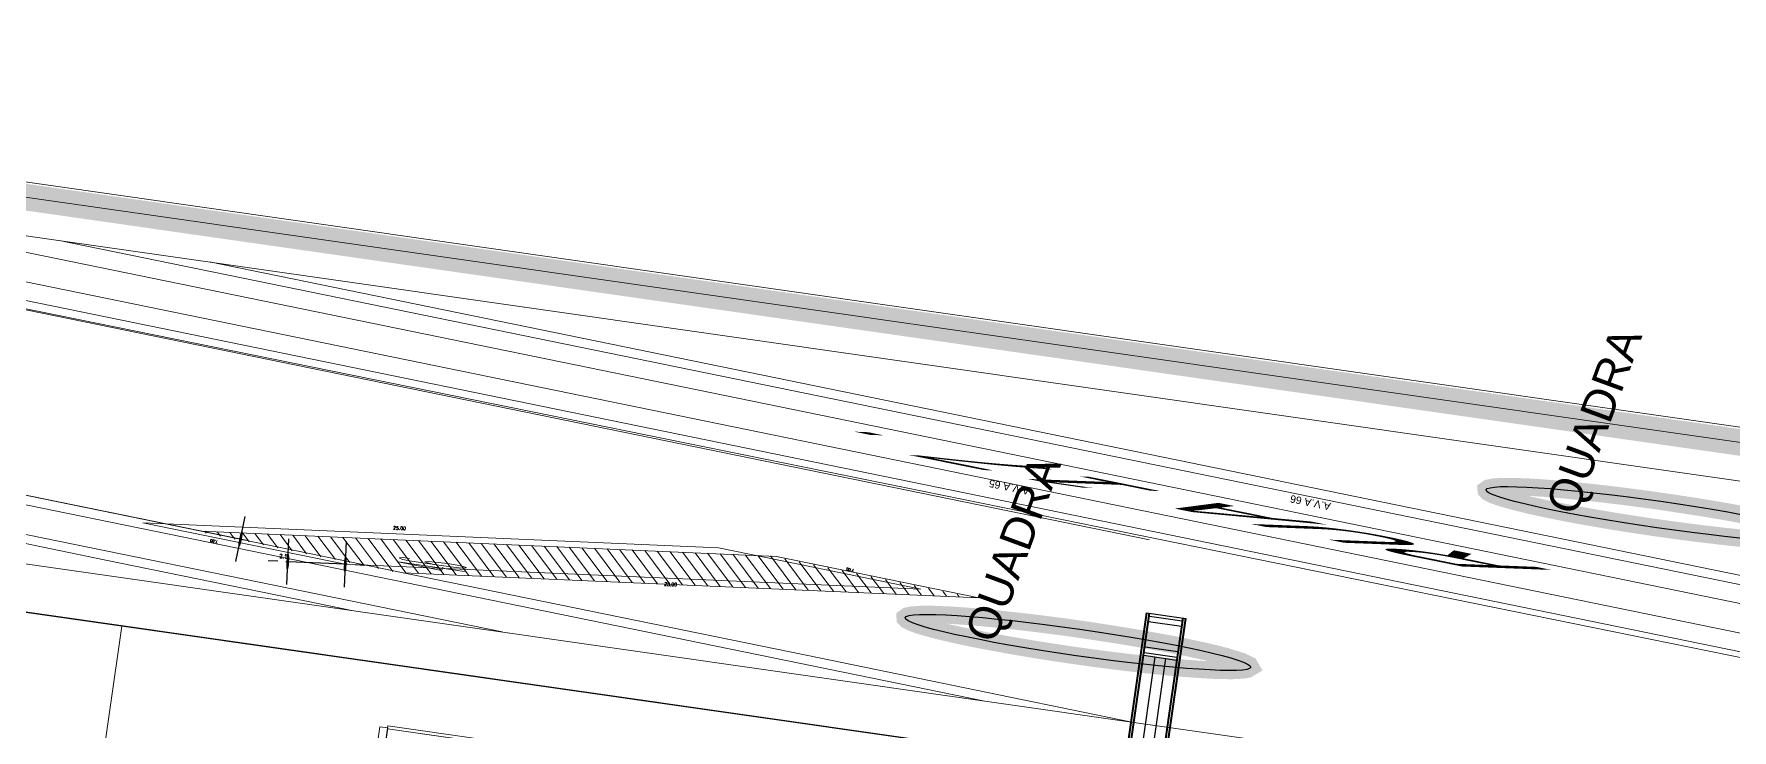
# Model space of a CAD drawing. Header units: millimetres. Extents: x -361192058 to 101130107379, y -14071650034 to 19218552450.
# Drawn here: x -135031 to -134650.8, y 42724.9 to 42880.7 of the extents above; entities that cross this region are included whole.
import ezdxf
from ezdxf.enums import TextEntityAlignment as Align

# ---------------------------------------------------------------- set-up
doc = ezdxf.new("R2010")
doc.units = ezdxf.units.MM
doc.header["$LTSCALE"] = 0.5
doc.linetypes.add('CONTINUO', pattern=[0])
for name, color, linetype in [('02', 2, 'Continuous'), ('Bra-Rua Calçadas', 1, 'Continuous'), ('Calçada', 1, 'Continuous'), ('Cota', 8, 'Continuous'), ('COTAS', 7, 'Continuous'), ('DIVERSOS', 4, 'Continuous'), ('GR_PENA_FINA', 7, 'Continuous'), ('Lotes', 2, 'Continuous'), ('MOBIL-I', 251, 'Continuous'), ('Nomes de Ruas', 3, 'Continuous'), ('Numero de lotes', 5, 'Continuous'), ('númeraçãoquadras', 4, 'Continuous'), ('PISO', 8, 'Continuous'), ('TXT A.VERDES', 7, 'Continuous'), ('V5', 4, 'Continuous'), ('Área Verde Alameda etc.', 92, 'Continuous')]:
    doc.layers.add(name, color=color, linetype=linetype)
doc.styles.add('arcad1', font='romans.shx')
doc.styles.add('ARIAL', font='arial.ttf', dxfattribs={"height": 0.25})
doc.styles.add('ROMANS', font='romans', dxfattribs={"height": 0.1})
doc.styles.get("Standard").update_dxf_attribs({"font": 'txt.shx', "height": 0.12})
doc.styles.add('STYLE1', font='sanss___.ttf')
doc.dimstyles.new('BOLA100', dxfattribs={"dimscale": 0, "dimtxt": 1.9, "dimasz": 0.18, "dimexe": 0.18, "dimexo": 0.063, "dimgap": 0, "dimtad": 1, "dimzin": 4, "dimdsep": 46, "dimtxsty": 'ROMANS', "dimcen": 0.09, "dimse1": 1, "dimse2": 1, "dimsd1": 1, "dimsd2": 1, "dimclrt": 256, "dimaunit": 1, "dimadec": 4, "dimazin": 0, "dimtfac": 1.2, "dimtix": 1, "dimtmove": 2, "dimatfit": 3, "dimfxl": 0, "dimtvp": 2, "dimtolj": 1, "dimtzin": 4, "dimarcsym": 0})
doc.dimstyles.new('ESCALA50', dxfattribs={"dimtxt": 0.1, "dimasz": 0.06, "dimexe": 0.18, "dimexo": 0.06, "dimgap": 0.1, "dimtad": 1, "dimzin": 4, "dimdsep": 46, "dimtxsty": 'Standard', "dimblk1": 'BOLA', "dimblk2": 'BOLA', "dimsah": 1, "dimcen": -0.06, "dimse1": 1, "dimse2": 1, "dimclrd": 7, "dimclrt": 3, "dimadec": 0, "dimazin": 0, "dimtfac": 1, "dimtix": 1, "dimtmove": 0, "dimatfit": 3, "dimldrblk": 'BOLA', "dimfxl": 0, "dimtolj": 1, "dimtzin": 4, "dimarcsym": 0})

# ---------------------------------------------------------------- blocks, each defined once
blk = doc.blocks.new('NUM_quadra')
at = {"color": 6, "const_width": 0.02}
blk.add_lwpolyline([(-0.0133520432061038, 0.1995538096409646), (-0.03396137207856104, 0.197095472313652), (-0.0578817124285985, 0.1914411329007772), (-0.07790545024554181, 0.1842029880920486), (-0.0980839678893761, 0.1742972611462264), (-0.1207629871017981, 0.1594249069193736), (-0.1377379490426744, 0.1450112319564166), (-0.1520556984439002, 0.1299194541657934), (-0.1625180437624446, 0.1165670856272393), (-0.1764344977441241, 0.09418528550563855), (-0.1852438537613963, 0.07539704665055813), (-0.1940684209960429, 0.04834716095183544), (-0.1985176143253418, 0.02430548914494118), (-0.2, 2.449293598294707e-17), (-0.1977479207858246, -0.02992924698156066), (-0.1921041628016216, -0.05564162681201971), (-0.1838936225002688, -0.07863291679524947), (-0.1712831141684111, -0.1032574200760946), (-0.1545538230998021, -0.126937448238237), (-0.1388948904680539, -0.143903472514972), (-0.1218702926523065, -0.1585800484576833), (-0.1045798103362554, -0.1704789232428245), (-0.08309400008057272, -0.1819213762882465), (-0.05305444697320133, -0.1928347107145593), (-0.03024527360995229, -0.1976998316242559), (-3.673940397442059e-17, -0.2), (0.03093315800827364, -0.1975933696651666), (0.06772550614199915, -0.1881841008635162), (0.1069104891608479, -0.1690270608730692), (0.1240420910364873, -0.1568870920480579), (0.1407237443089076, -0.1421155437933556), (0.1613804970022024, -0.118136934052489), (0.1736687274357323, -0.09919260612995974), (0.1869657857282061, -0.0710196801389201), (0.1962420223455323, -0.03858845249210724), (0.2, 0), (0.1989460999390915, 0.02050486086334195), (0.1943382022861565, 0.04725106487884616), (0.1870936531840374, 0.07068214016462095), (0.1741307933804454, 0.09837919900414235), (0.1635485483198982, 0.1151167769808291), (0.147166134549038, 0.1354331157505226), (0.1285083774114599, 0.1532501123493023), (0.1062576314788641, 0.1694382358043837), (0.07819320380287934, 0.1840810225934259), (0.05327206202334694, 0.1927747063485785), (0.02666753040880443, 0.1982141337591634), (1.224646799147353e-17, 0.2)], close=True, dxfattribs=at)
blk.add_circle((0, 0), 0.2)
at = {"color": 3, "insert": (-0.1114319926046001, 0.1285282569724242), "char_height": 0.038, "width": 0.2663, "attachment_point": 1, "style": 'STYLE1'}
blk.add_mtext('\\fArial|b0|i0|c0|p34;QUADRA', dxfattribs=at)
at = {"color": 3, "style": 'STYLE1'}
blk.add_attdef('00', text='', height=0.13, dxfattribs=at).set_placement((-2.886579864025407e-15, -0.1334628551621867), align=Align.CENTER)
blk = doc.blocks.new('*D1188')
at = {"layer": 'Defpoints', "color": 0, "transparency": 16777216}
for p in [(4436.645680430685, 2431.936956838752), (4436.72171137588, 2431.877754673346), (4436.116801391862, 2431.100893260541)]:
    blk.add_point(p, dxfattribs=at)
at = {"layer": 'Cota', "lineweight": 18, "transparency": 16777216, "insert": (4436.322136767368, 2431.602826503713), "char_height": 0.1, "attachment_point": 5, "rotation": 52.09357716322173, "style": 'ROMANS'}
blk.add_mtext('\\A1;7.00', dxfattribs=at)
blk = doc.blocks.new('*D1189')
at = {"layer": 'Defpoints', "color": 0, "transparency": 16777216}
for p in [(4437.075760451979, 2432.287317503054), (4439.850265498239, 2430.12692470284), (4439.594174911726, 2429.798037926222)]:
    blk.add_point(p, dxfattribs=at)
at = {"layer": 'Cota', "lineweight": 18, "transparency": 16777216, "insert": (4438.237641071422, 2430.917685087536), "char_height": 0.1, "attachment_point": 5, "rotation": 322.0935771647059, "style": 'ROMANS'}
blk.add_mtext('\\A1;25.00', dxfattribs=at)
blk = doc.blocks.new('*D1190')
at = {"layer": 'Defpoints', "color": 0, "transparency": 16777216}
for p in [(4436.234251478932, 2431.245730889651), (4439.008756525192, 2429.085338089439), (4438.752665938679, 2428.756451312818)]:
    blk.add_point(p, dxfattribs=at)
at = {"layer": 'Cota', "lineweight": 18, "transparency": 16777216, "insert": (4437.396132098374, 2429.876098474132), "char_height": 0.1, "attachment_point": 5, "rotation": 322.0935771647059, "style": 'ROMANS'}
blk.add_mtext('\\A1;25.00', dxfattribs=at)
blk = doc.blocks.new('*D1191')
at = {"layer": 'Defpoints', "color": 0, "transparency": 16777216}
for p in [(4439.670517948351, 2429.548171971544), (4439.746548893545, 2429.48896980614), (4439.141638909526, 2428.712108393333)]:
    blk.add_point(p, dxfattribs=at)
at = {"layer": 'Cota', "lineweight": 18, "transparency": 16777216, "insert": (4439.346974285031, 2429.214041636504), "char_height": 0.1, "attachment_point": 5, "rotation": 52.0935771632204, "style": 'ROMANS'}
blk.add_mtext('\\A1;7.00', dxfattribs=at)
blk = doc.blocks.new('BOLA')
for p, q in [((0, -1.43528948173695), (0, 1.435289481736959)), ((-1.435289481736952, 0), (1.435289481736952, 0))]:
    blk.add_line(p, q)
blk.add_circle((0, 3.552713678800501e-15), 0.452092417603822)
blk = doc.blocks.new('*D1192')
at = {"layer": '02', "color": 7, "lineweight": -2, "transparency": 16777216}
for p, q in [((4435.792009974522, 2431.353794960164), (4435.744669061392, 2431.390657379292)), ((4436.116801392031, 2431.100893261199), (4435.839350887652, 2431.316932541036)), ((4436.164142305161, 2431.064030842071), (4436.211483218292, 2431.027168422943))]:
    blk.add_line(p, q, dxfattribs=at)
at = {"layer": 'Defpoints', "color": 0, "transparency": 16777216}
for p in [(4435.947384898876, 2431.45567624971, -12.96344213336095), (4435.839350887652, 2431.316932541036), (4436.224835403254, 2431.239636969872, -12.96344213336095)]:
    blk.add_point(p, dxfattribs=at)
at = {"layer": '02', "color": 7, "lineweight": -2, "transparency": 16777216, "xscale": 0.06, "yscale": 0.06, "zscale": 0.06}
for p, rotation in [((4435.839350887652, 2431.316932541036), 322.0935771746153), ((4436.116801392031, 2431.100893261199), 142.0935771746153)]:
    blk.add_blockref('BOLA', p, dxfattribs=dict(at, rotation=rotation))
at = {"layer": '02', "color": 3, "lineweight": 18, "transparency": 16777216, "insert": (4436.076375924182, 2431.335155336133), "char_height": 0.12, "attachment_point": 5, "rotation": 322.09357717461535}
blk.add_mtext('\\A1;2.5', dxfattribs=at)
blk = doc.blocks.new('s1')
for p, q in [((0.7674364706324468, 1.48958902927825), (0.7674364706322194, 2.098776529278439)), ((0.7674364706322194, 2.098776529278439), (2.70721772063257, 2.098776529278439)), ((0.9277489706321376, 1.414776529278242), (0.9277489706321376, 2.098776529278439)), ((2.546905220632425, 2.098776529278894), (2.54690522063288, 1.414776529278697)), ((2.70721772063257, 2.098776529278439), (2.707217720632798, 1.489589029279159)), ((0.9277489706321376, 1.938464029278293), (2.546905220632425, 1.938464029278293)), ((1.467467720632385, 1.938464029278293), (1.467467720632385, 1.414776529278242)), ((2.007186470632632, 1.938464029278293), (2.007186470632632, 1.414776529278242)), ((0.9277489706321376, 1.48958902927825), (0.7674364706324468, 1.48958902927825)), ((2.707217720632798, 1.489589029279159), (2.54690522063288, 1.489589029279159)), ((2.54690522063288, 1.414776529278242), (0.9277489706321376, 1.414776529278242))]:
    blk.add_line(p, q)
at = {"layer": 'PISO'}
for p, q in [((0.7781239706325778, 1.48958902927825), (0.7781239706325778, 2.098776529278439)), ((0.799498970632385, 1.48958902927825), (0.799498970632385, 2.098776529278439)), ((0.8956864706326542, 1.48958902927825), (0.8956864706321994, 2.098776529278439)), ((0.9170614706324614, 1.48958902927825), (0.9170614706324614, 2.098776529278439)), ((0.9277489706321376, 2.088089029278308), (2.546905220632425, 2.088089029278308)), ((0.9277489706321376, 2.066714029278501), (2.546905220632425, 2.066714029278501)), ((2.557592720632556, 2.098776529278894), (2.557592720632556, 1.489589029279159)), ((2.578967720632363, 2.098776529278894), (2.578967720632363, 1.489589029279159)), ((2.675155220632632, 2.098776529278894), (2.675155220632632, 1.489589029279159)), ((2.69653022063244, 2.098776529278894), (2.69653022063244, 1.489589029279159)), ((0.9277489706321376, 1.970526529278231), (2.546905220632425, 1.970526529277777)), ((0.9277489706321376, 1.94915152927797), (2.546905220632425, 1.949151529278424))]:
    blk.add_line(p, q, dxfattribs=at)
blk = doc.blocks.new('APROVADO QUADRA 21.2 MBVII')
at = {"layer": '02', "lineweight": 18}
h = blk.add_hatch(dxfattribs=at)
h.set_pattern_fill('ANSI31', color=0, scale=0.15)
h.set_pattern_definition([(45, (-13.72071976855477, 193.9035616179476), (-0.3367596045400932, 0.3367596045400932), [])])
h.paths.add_polyline_path([(4436.084731166194, 2430.901897769265), (4436.689641150007, 2431.678759181809), (4439.46414619695, 2429.518366382472), (4438.859236212741, 2428.741504968822)])
at = {"layer": '02', "color": 7, "lineweight": 18}
blk.add_line((4436.596544455815, 2431.483738411965), (4442.853945846852, 2439.708549610313, -12.96344213336095), dxfattribs=at)
at = {"layer": '02', "color": 2, "lineweight": 18}
for p, q in [((4448.481813002963, 2435.326361262883, -12.96344213336095), (4439.812535132272, 2423.945437805717)), ((4442.86479172184, 2428.112648141275, -12.96344213336095), (4448.481813002963, 2435.326361262883, -12.96344213336095))]:
    blk.add_line(p, q, dxfattribs=at)
at = {"layer": '02', "lineweight": 18}
for points in [[(4391.22817677926, 2397.274039070637), (4452.42817677926, 2397.274039070637), (4452.42817677926, 2441.824039070637), (4391.22817677926, 2441.824039070637)], [(4419.052307944566, 2441.074039070637), (4431.569833033772, 2441.074039070637), (4431.569833033772, 2431.90165978327), (4419.052307944566, 2431.90165978327)], [(4451.67817677926, 2441.074039070637), (4431.594037489088, 2441.074039070637), (4431.594037489088, 2421.20274324017), (4451.67817677926, 2421.20274324017)], [(4419.052307944566, 2431.90165978327), (4431.572380871333, 2431.90165978327), (4431.572380871333, 2423.44908815221), (4419.052307944566, 2423.44908815221)]]:
    blk.add_lwpolyline(points, close=True, dxfattribs=at)
at = {"layer": '02', "lineweight": 18, "const_width": 0.1}
blk.add_lwpolyline([(4391.97817677926, 2398.024039070637), (4451.67817677926, 2398.024039070637), (4451.67817677926, 2441.074039070637), (4391.97817677926, 2441.074039070637)], close=True, dxfattribs=at)
at = {"layer": 'Bra-Rua Calçadas', "lineweight": 18, "elevation": -12.96344213336095}
for points in [[(4449.812366602001, 2433.486519446047), (4442.567534592692, 2424.182946125358)], [(4443.468001342602, 2424.182197419014), (4449.812263303316, 2432.341671313508)]]:
    blk.add_lwpolyline(points, dxfattribs=at)
at = {"layer": 'Calçada', "lineweight": 18}
for p, q in [((4433.92231020282, 2430.479238205891, -12.96344213336095), (4441.465055798601, 2440.16608113312, -12.96344213336095)), ((4433.92231020282, 2430.47923820545, -12.96344213336095), (4441.465055798732, 2440.16608113312, -12.96344213336095)), ((4442.352897413433, 2439.474755436801, -12.96344213336095), (4433.92231020282, 2428.647693453076, -12.96344213336095)), ((4442.352897413564, 2439.474755436801, -12.96344213336095), (4433.92231020282, 2428.647693452635, -12.96344213336095)), ((4441.145368853109, 2424.196422840017, -12.96344213336095), (4449.011709525494, 2434.289812715452, -12.96344213336095)), ((4441.145368853109, 2424.196422840017, -12.96344213336095), (4449.011709525494, 2434.289812715452, -12.96344213336095))]:
    blk.add_line(p, q, dxfattribs=at)
at = {"layer": 'Calçada', "lineweight": 18, "elevation": -12.96344213336095}
for points in [[(4433.92231020282, 2430.479238205891), (4441.465055798601, 2440.16608113312, 0.04680619782961809), (4441.606322069979, 2440.387946756906, 0.002658577297471982)], [(4433.92231020282, 2430.47923820545), (4441.465055798732, 2440.16608113312, 0.04680619783102501), (4441.606322070109, 2440.387946756906, 0.002658577296096411)], [(4441.145368853109, 2424.196422840017), (4449.011709525494, 2434.289812715452, 0.4142135623729706), (4448.864322586232, 2435.474188198931), (4443.537272896715, 2439.622142375538, 0.414213562373235), (4442.352897413433, 2439.474755436801), (4433.92231020282, 2428.647693453076)], [(4441.145368853109, 2424.196422840017), (4449.011709525494, 2434.289812715452, 0.4142135623729706), (4448.864322586232, 2435.474188198931), (4443.537272896715, 2439.622142375538, 0.414213562373235), (4442.352897413564, 2439.474755436801), (4433.92231020282, 2428.647693452635)]]:
    blk.add_lwpolyline(points, format="xyb", dxfattribs=at)
for points in [[(4449.812366602001, 2433.486519445881), (4442.567534592667, 2424.182946125358)], [(4449.812366602001, 2433.48651944588), (4442.567534592716, 2424.182946125358)]]:
    blk.add_lwpolyline(points, dxfattribs=at)
at = {"layer": 'COTAS', "lineweight": 18}
for p, q in [((4421.589677794113, 2430.855325670069), (4428.589677794113, 2430.855325670069)), ((4428.439677794113, 2428.405325670069), (4428.439677794113, 2430.855325670069)), ((4428.589677794113, 2430.855325670069), (4428.589677794113, 2428.405325670069))]:
    blk.add_line(p, q, dxfattribs=at)
at = {"layer": 'DIVERSOS', "lineweight": 18}
for p, q in [((4428.489677794113, 2430.885325670069), (4426.889677794113, 2430.885325670069)), ((4428.489677794113, 2430.855325670069), (4428.489677794113, 2430.885325670069)), ((4426.889677794113, 2430.855325670069), (4428.489677794113, 2430.855325670069))]:
    blk.add_line(p, q, dxfattribs=at)
blk.add_lwpolyline([(4428.439677794113, 2429.905325670069), (4428.439677794113, 2430.855325670069), (4426.939677794113, 2430.855325670069), (4426.939677794113, 2429.905325670069)], close=True, dxfattribs=at)
at = {"layer": 'GR_PENA_FINA', "lineweight": 18}
blk.add_lwpolyline([(4433.92231020282, 2440.170947323786), (4449.812970158591, 2440.175671779167), (4449.811508033303, 2423.971095537731), (4433.92231020282, 2423.941980307306)], close=True, dxfattribs=at)
at = {"layer": 'Lotes', "linetype": 'CONTINUO', "lineweight": 18}
for p, q in [((4434.663219036256, 2432.003115173131, -12.96344213336095), (4435.268129020536, 2432.779976585937, -12.96344213336095)), ((4437.315781628926, 2432.433433742224, -12.96344213336095), (4436.710871644711, 2431.656572329156, -12.96344213336095)), ((4434.058309052041, 2431.226253759539, -12.96344213336095), (4434.663219036256, 2432.003115173131, -12.96344213336095)), ((4436.721711376305, 2431.877754673737, -25.9268842667219), (4439.496216422763, 2429.717361873525, -25.9268842667219)), ((4439.496216422763, 2429.717361873525, -25.9268842667219), (4436.721711376305, 2431.877754673737, -25.9268842667219)), ((4436.710871644711, 2431.656572329156, -12.96344213336095), (4436.10596166076, 2430.879710916612, -12.96344213336095)), ((4436.710871643752, 2431.656572327925, -12.96344213336095), (4439.48537669021, 2429.496179527712, -12.96344213336095)), ((4439.48537669021, 2429.496179527712, -12.96344213336095), (4436.710871643752, 2431.656572327925, -12.96344213336095)), ((4433.92231020282, 2431.051595941163, -12.96344213336095), (4434.058309052041, 2431.226253759539, -12.96344213336095)), ((4436.10596166076, 2430.879710916612, -12.96344213336095), (4435.501051676349, 2430.102849503543, -12.96344213336095)), ((4435.501051676349, 2430.102849503543, -12.96344213336095), (4434.896141692266, 2429.325988090213, -12.96344213336095)), ((4434.896141692266, 2429.325988090213, -12.96344213336095), (4434.291231708117, 2428.549126677145, -12.96344213336095)), ((4434.291231708117, 2428.549126677145, -12.96344213336095), (4433.92231020282, 2428.075335717352, -12.96344213336095))]:
    blk.add_line(p, q, dxfattribs=at)
at = {"layer": 'Lotes', "lineweight": 18}
for points, elevation in [([(4436.721711376437, 2431.877754673999), (4436.116801392158, 2431.100893260407), (4438.891306438614, 2428.940500460194), (4439.496216422632, 2429.717361873525)], -25.9268842667219), ([(4436.710871643884, 2431.656572328186), (4436.105961659605, 2430.879710914594), (4438.880466706061, 2428.719318114382), (4439.485376690079, 2429.496179527712)], -12.96344213336095)]:
    blk.add_lwpolyline(points, close=True, dxfattribs=dict(at, elevation=elevation))
at = {"layer": 'Lotes', "lineweight": 18, "elevation": -12.96344213336095}
blk.add_lwpolyline([(4449.812211653974, 2431.769247246558), (4443.912874796186, 2424.188187069999)], dxfattribs=at)
at = {"layer": 'V5', "lineweight": 18}
blk.add_line((4428.439677794113, 2430.855325670069), (4422.789677794112, 2430.855325670069), dxfattribs=at)
at = {"layer": 'Área Verde Alameda etc.', "lineweight": 18, "elevation": -12.96344213336095}
blk.add_lwpolyline([(4441.134649010832, 2424.179951299865), (4449.011709525363, 2434.289812715452, 0.3659773819232131), (4448.968050762491, 2435.378459004494), (4448.759263508027, 2435.110321981793), (4440.237755541913, 2424.176956474489)], format="xyb", dxfattribs=at)
for points in [[(4449.812366602001, 2433.486519446047), (4442.567534592692, 2424.182946125358)], [(4443.468001342602, 2424.182197419014), (4449.812263303316, 2432.341671313508)]]:
    blk.add_lwpolyline(points, dxfattribs=at)
at = {"layer": '02', "color": 7, "lineweight": 18, "xscale": 0.05999999999999999, "yscale": 0.05999999999999999, "zscale": 0.05999999999999999, "rotation": 232.0935771757989}
blk.add_blockref('BOLA', (4436.613317320366, 2431.505056625055), dxfattribs=at)
at = {"layer": 'MOBIL-I', "lineweight": 18, "rotation": 270.0000000000219}
blk.add_blockref('s1', (4412.067640520037, 2428.144309303861), dxfattribs=at)
at = {"layer": 'númeraçãoquadras', "linetype": 'ByBlock', "lineweight": 18, "extrusion": (0.08441109911141861, -0.001452856403118582, 0.9964299551674841)}
ref = blk.add_blockref('NUM_quadra', (2504.329804472014, -4380.338594843319, 358.4013771214847), dxfattribs=dict(at, xscale=3.288998456163477, yscale=3.288998456163477, zscale=3.288998431060372, rotation=270.0385460285928))
ref.add_attrib('00', '21', dxfattribs={"layer": '0', "color": 3, "extrusion": (0.08441109911141861, -0.001452856403118582, 0.9964299551674841), "height": 0.4275697960377666, "rotation": 270.0385460325045, "style": 'STYLE1'}).set_placement((2503.89084568567, -4380.33889015517, 358.4013771214916), align=Align.CENTER)
ref = blk.add_blockref('NUM_quadra', (2502.40661357468, -4391.813147354705, 344.4122156576322), dxfattribs=dict(at, xscale=3.288998456163477, yscale=3.288998456163477, zscale=3.288998431060372, rotation=270.0385460285928))
ref.add_attrib('00', '22', dxfattribs={"layer": '0', "color": 3, "extrusion": (0.08441109911141861, -0.001452856403118582, 0.9964299551674841), "height": 0.4275697960377666, "rotation": 270.0385460325045, "style": 'STYLE1'}).set_placement((2501.967654787933, -4391.813442666463, 344.4122156576314), align=Align.CENTER)
at = {"color": 0, "lineweight": 13, "flags": 8}
for p in [(4700.724657799739, 2280.112525715252), (4699.57378630139, 2277.896413499706), (4702.354563138892, 2276.195041239209), (4703.672243349308, 2274.084986290777), (4699.84447394329, 2272.219426909525), (4703.048818763617, 2270.137026470893), (4703.087746051807, 2267.980265113006), (4700.652340375649, 2261.521648881858), (4700.700742594171, 2257.15925950577)]:
    blk.add_attdef('NIVEL', p, '', height=0.07500000000000001, dxfattribs=at)
for rotation, width, p in [(90, 0.7999999999988884, (4700.820527907887, 2275.752076380495)), (270, 0.5999999999989389, (4703.843667029373, 2274.902076380496)), (90, 0.7999999999988884, (4701.5574890138, 2268.502076380494)), (180, 0.5999999999989389, (4651.181659436375, 2236.193129894172))]:
    blk.add_attdef('$PORTA', text='', height=0.09000000000014552, rotation=rotation, dxfattribs=dict(at, width=width)).set_placement(p, align=Align.MIDDLE)
for p in [(4654.175996555586, 2240.463010622155), (4648.499009965404, 2240.192322980255), (4637.801231937738, 2239.384456547896), (4633.43884256165, 2239.336054329374), (4656.392108771131, 2239.312139123806), (4652.474624295089, 2237.682233784653), (4646.416609526773, 2236.987978159928), (4644.259848168886, 2236.949050871738), (4650.364569346656, 2236.364553574237)]:
    blk.add_attdef('NIVEL', p, '', height=0.07500000000000001, rotation=270, dxfattribs=at)
at = {"color": 0, "lineweight": 13, "width": 0.7999999999988884, "flags": 8}
for p in [(4652.031659436374, 2239.216269015658), (4644.781659436374, 2238.479307909745)]:
    blk.add_attdef('$PORTA', text='', height=0.09000000000014552, dxfattribs=at).set_placement(p, align=Align.MIDDLE)
at = {"layer": 'Nomes de Ruas', "lineweight": 18, "extrusion": (-0.06582025349577467, -0.05634501352956277, 0.9962393957679577), "style": 'ARIAL'}
blk.add_text('RUA 17  .', height=0.562626419420372, rotation=102.9674616402125, dxfattribs=at).set_placement((1046.09845804675, 4935.728097310332, -442.2745711508547), align=Align.MIDDLE_CENTER)
at = {"layer": 'Numero de lotes', "lineweight": 18, "style": 'arcad1'}
blk.add_text('46', height=0.2531818887391672, rotation=358.9753949972455, dxfattribs=at).set_placement((4437.031570434554, 2430.77056055421, 1.623707928351166), align=Align.MIDDLE_CENTER)
at = {"layer": 'TXT A.VERDES', "linetype": 'CONTINUO', "lineweight": 18, "char_height": 0.2901495904750165, "width": 4.557698261532617, "attachment_point": 1, "rotation": 52.557394094266726, "style": 'arcad1'}
for s, insert in [('{\\fArial|b0|i0|c0|p34;A.V.A 65}', (4444.201563171103, 2428.588391701024, 1.708539825521868)), ('{\\fArial|b0|i0|c0|p34;A.V.A 66}', (4445.542169609393, 2427.456328868656, 1.708539825521868))]:
    blk.add_mtext(s, dxfattribs=dict(at, insert=insert))
at = {"layer": '02', "color": 0, "lineweight": 18}
dim = blk.add_aligned_dim(p1=(4436.224835403254, 2431.239636969872, -38.89032640008286), p2=(4435.947384898875, 2431.45567624971, -38.89032640008286), distance=0.17584414769219897, text='2.5', dimstyle='ESCALA50', override={"dimfxl": 0.18}, dxfattribs=at)
dim.commit()
dim.dimension.update_dxf_attribs({"geometry": '*D1192', "text_midpoint": (4436.076375924182, 2431.335155336133, -25.9268842667219)})
at = {"layer": 'Cota', "lineweight": 18}
for base, p1, p2, picture, middle in [((4439.594174911726, 2429.798037926222, -25.9268842667219), (4437.075760451979, 2432.287317503053, -25.9268842667219), (4439.850265498239, 2430.12692470284, -25.9268842667219), '*D1189', (4438.237641071422, 2430.917685087536, -25.9268842667219)), ((4438.752665938679, 2428.756451312818, -25.9268842667219), (4436.234251478932, 2431.245730889651, -25.9268842667219), (4439.008756525192, 2429.085338089438, -25.9268842667219), '*D1190', (4437.396132098374, 2429.876098474132, -25.9268842667219))]:
    dim = blk.add_linear_dim(base=base, p1=p1, p2=p2, angle=142.0935771647059, text='25.00', dimstyle='BOLA100', override={"dimscale": 1}, dxfattribs=at)
    dim.commit()
    dim.dimension.update_dxf_attribs({"geometry": picture, "text_midpoint": middle})
for base, p1, p2, angle, picture, middle in [((4436.645680430685, 2431.936956838752, -25.9268842667219), (4436.116801391862, 2431.10089326054, -25.9268842667219), (4436.721711375881, 2431.877754673347, -25.9268842667219), 232.0935771632217, '*D1188', (4436.361587528304, 2431.572107821098, -25.9268842667219)), ((4439.670517948351, 2429.548171971544, -25.9268842667219), (4439.141638909526, 2428.712108393333, -25.9268842667219), (4439.746548893544, 2429.488969806139, -25.9268842667219), 232.0935771632204, '*D1191', (4439.386425045967, 2429.183322953889, -25.9268842667219))]:
    dim = blk.add_linear_dim(base=base, p1=p1, p2=p2, angle=angle, text='7.00', dimstyle='BOLA100', override={"dimscale": 1, "dimtmove": 0}, dxfattribs=at)
    dim.commit()
    dim.dimension.update_dxf_attribs({"geometry": picture, "text_midpoint": middle, "dimtype": 128})

msp = doc.modelspace()

# ---------------------------------------------------------------- block references
at = {"layer": '02', "color": 0, "lineweight": 30, "xscale": -4.574818403918471, "yscale": -59.40450511825884, "zscale": 4.574818403918471, "rotation": 261.8606972171988}
msp.add_blockref('APROVADO QUADRA 21.2 MBVII', (5129.041144779691, 2225.201435725194), dxfattribs=at)

doc.saveas('drawing.dxf')
